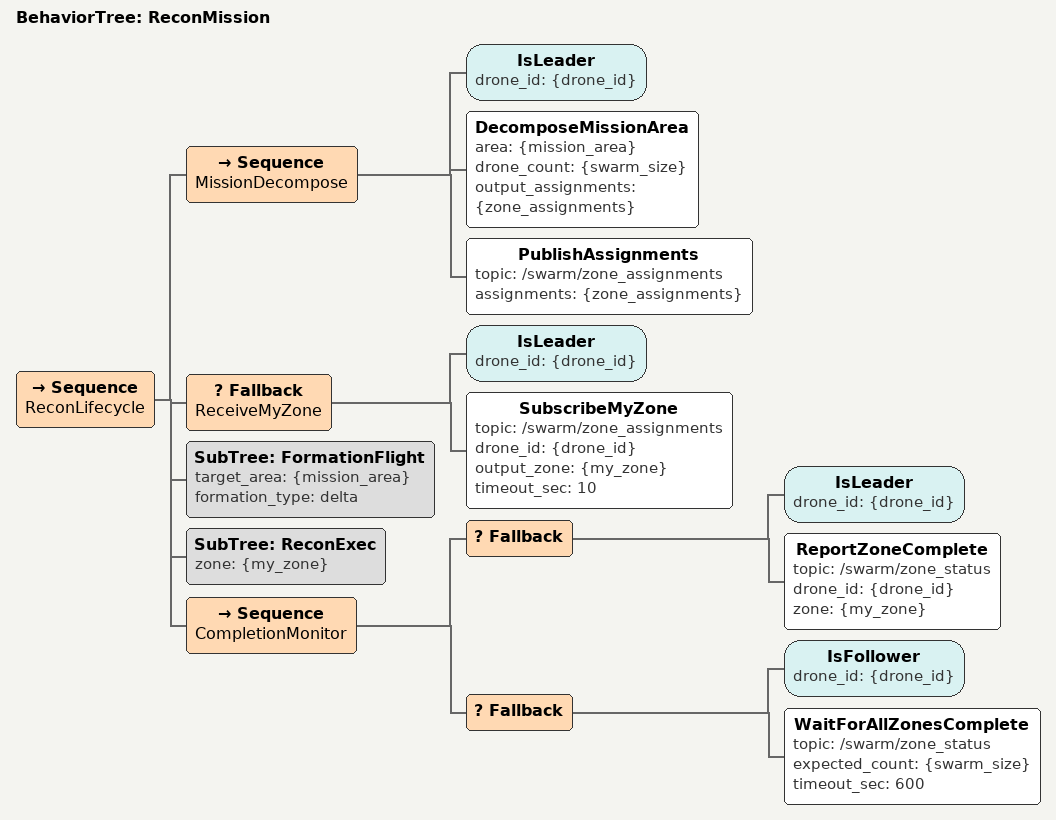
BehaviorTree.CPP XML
<?xml version="1.0"?>
<!--
  recon_mission_bt.xml — 임무 분해, 할당, 수행, 완료 모니터링 전체를 담당

-->
<root main_tree_to_execute="ReconMission">

  <BehaviorTree ID="ReconMission">
    <Sequence name="ReconLifecycle">

      <!-- PHASE 1: 임무 분해 -->
      <!-- 리더만 실행. 임무구역을 드론 수만큼 분할하고 블랙보드에 기록 -->
      <Sequence name="MissionDecompose">
        <IsLeader drone_id="{drone_id}"/>
        <DecomposeMissionArea
          area="{mission_area}"
          drone_count="{swarm_size}"
          output_assignments="{zone_assignments}"/>
        <PublishAssignments
          topic="/swarm/zone_assignments"
          assignments="{zone_assignments}"/>
      </Sequence>

      <!-- PHASE 2: 임무 할당 수신 (팔로워) -->
      <!-- 리더는 이미 위에서 설정, 팔로워는 토픽에서 수신 -->
      <Fallback name="ReceiveMyZone">
        <IsLeader drone_id="{drone_id}"/>  <!-- 리더는 패스 -->
        <SubscribeMyZone
          topic="/swarm/zone_assignments"
          drone_id="{drone_id}"
          output_zone="{my_zone}"
          timeout_sec="10"/>
      </Fallback>

      <!-- PHASE 3: 임무구역까지 편대비행 -->
      <SubTree ID="FormationFlight"
        target_area="{mission_area}"
        formation_type="delta"/>

      <!-- PHASE 4: 각 드론별 정찰 수행 -->
      <SubTree ID="ReconExec"
        zone="{my_zone}"/>

      <!-- PHASE 5: 임무 완료 모니터링 -->
      <!-- 리더가 전체 드론의 구역 완료 상태를 집계 -->
      <Sequence name="CompletionMonitor">
        <Fallback>
          <IsLeader drone_id="{drone_id}"/>
          <ReportZoneComplete
            topic="/swarm/zone_status"
            drone_id="{drone_id}"
            zone="{my_zone}"/>
        </Fallback>
        <Fallback>
          <!-- 팔로워는 리더의 MissionComplete 신호 대기 -->
          <IsFollower drone_id="{drone_id}"/>
          <WaitForAllZonesComplete
            topic="/swarm/zone_status"
            expected_count="{swarm_size}"
            timeout_sec="600"/>
        </Fallback>
      </Sequence>

    </Sequence>
  </BehaviorTree>

</root>
